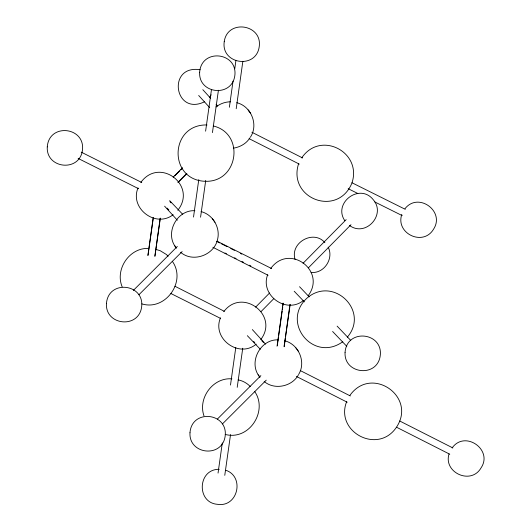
<?xml version="1.0" encoding="UTF-8"?>
<svg xmlns="http://www.w3.org/2000/svg" width="531" height="531" viewBox="0 0 531 531"><rect width="100%" height="100%" fill="white"/><g stroke="black" fill="none" stroke-linecap="round" stroke-linejoin="round"><path stroke-width="0.8" d="M147.883 255.61L153.247 217.352M154.926 255.73L160.209 218.108M193.516 217.066L198.773 179.617M200.565 217.206L205.723 180.401M229.372 107.249L233.036 81.097M234.755 68.838L235.897 60.667M236.202 108.736L242.859 61.257M277.049 346.225L283.103 303.088M284.092 346.371L285.24 338.194M285.466 336.554L286.269 330.833M286.501 329.193L289.481 307.927M289.714 306.294L289.946 304.655M148.03 255.152L153.213 218.493M154.879 256.592L160.296 218.307M205.603 131.17L211.471 89.606M212.44 132.617L218.427 90.237M218.049 473.081L222.31 442.927M230.487 385.075L235.777 347.606M224.772 475.338L230.534 434.59M237.218 387.331L242.747 348.23M277.341 345.296L278.496 337.152M278.729 335.526L279.532 329.824M279.764 328.191L282.18 311.086M282.406 309.46L282.751 307.018M282.983 305.385L283.215 303.759M284.185 346.743L290.185 304.389M449.027 453.992C443.153 472.504 471.103 485.46 481.093 467.811C493.246 449.784 464.884 429.818 452.12 447.938M298.648 163.535C287.205 198.508 337.524 217.743 351.874 183.182C362.58 152.158 320.385 130.102 301.721 157.899M401.781 214.458C395.256 233.481 423.22 246.809 433.581 229.14C445.224 211.331 418.282 191.691 405.014 208.656M138.014 187.947C129.425 208.232 155.683 228.37 173.139 214.703M220.465 317.87C211.73 338.532 238.943 358.697 256.234 344.134M267.624 274.766C259.792 295.322 286.674 314.598 303.672 300.287M346.683 401.536C334.51 432.134 378.988 455.525 397.122 426.207C415.999 396.007 371.275 365.388 349.962 395.316M250.413 137.151C258.75 124.692 251.097 106.087 236.74 102.702M298.575 374.547C306.427 362.122 298.621 344.075 284.563 340.749M211.172 94.83L209.572 97.372M140.848 182.412C159.592 156.565 197.492 185.359 177.819 210.283M223.783 311.684C242.116 287.025 279.445 315.275 260.761 339.555M270.737 268.494C289.076 243.006 326.784 270.657 308.192 295.707M249.922 137.808C246.47 143.543 240.092 147.107 233.607 148.109M298.243 375.205C291.652 386.707 274.341 390.232 264.159 381.47M347.307 337.192C369.669 311.252 333.82 275.808 307.436 297.725C280.182 321.852 313.224 363.051 342.78 341.725M173.159 177.215L182.485 167.776M177.965 182.299L186.706 173.445M255.617 307.137L269.595 292.979M303.048 263.29L346.159 219.642M261 311.631L273.823 298.648M308.438 267.783L350.978 224.706M174.825 175.754L179.505 171.088M180.673 169.92L182.425 168.168M178.111 182.379L186.866 173.63M133.334 290.424L177.347 246.457M138.903 294.758L182.146 251.568M217.445 419.005L260.874 375.623M222.436 423.924L266.257 380.15M216.024 106.963C220.08 103.698 225.35 101.819 230.56 101.806M204.647 101.713C174.287 116.601 166.727 64.404 200.174 69.747M194.857 210.694C176.465 209.738 164.298 233.945 176.319 247.931M278.39 339.86C259.998 338.904 247.824 363.111 259.851 377.09M207.01 124.951C169.88 124.115 168.035 179.073 204.236 181.25C238.399 183.474 245.435 133.513 213.243 125.966M311.086 272.416C324.096 273.87 334.092 258.497 328.171 247.127M231.894 378.842C212.918 377.269 197.705 398.204 203.977 415.873M219.237 469.311C197.638 468.906 196.224 502.711 217.484 504.317C237.954 507.596 244.791 476.811 226.033 470.32M148.746 248.455C129.597 247.333 114.769 269.263 122.163 286.826M238.134 379.857C242.66 380.747 247.054 383.11 250.22 386.502M225.21 434.424C249.172 440.876 268.274 411.021 254.661 391.453M201.037 211.59C212.612 214.424 220.332 227.241 217.697 238.89C214.617 254.946 193.125 263.124 180.633 252.305M156.134 249.504L160.083 250.652L166.402 254.495L168.108 256.274M141.877 303.878C165.413 311.193 186.793 281.403 172.303 261.279M351.973 182.764L405.306 209.34M348.17 188.684L357.801 193.483M374.84 201.972L402.246 215.626M81.25 152.145L141.75 182.485M78.13 158.424L138.657 188.751M217.04 241.18L271.64 268.56M224.991 253.008L226.471 253.745M234.589 257.814L236.069 258.557M241.97 261.511L243.45 262.254M249.351 265.215L250.831 265.951M170.916 293.524L220.372 318.308M251.9 132.252L302.624 157.972M249.132 138.671L299.292 164.106M216.734 241.413L219.681 242.906M221.155 243.649L227.042 246.636M230.726 248.501L234.41 250.366M240.297 253.353L241.771 254.103M212.858 247.273L268.115 275.29M174.945 286.262L224.274 311.272M300.267 370.572L350.334 395.96M399.724 421.003L452.857 447.945M296.391 376.433L347.221 402.213M396.63 427.269L449.764 454.217M349.411 225.416C365.68 237.483 386.143 214.716 373.412 199.902C359.918 182.445 332.685 202.902 344.798 220.664M324.886 242.64C313.516 229.213 289.7 242.793 295.11 259.46M294.201 291.247L304.356 301.88M167.139 208.125L168.831 209.898M247.333 335.685L260.309 349.272M299.537 286.713L309.228 296.875M337.119 326.134L350.745 340.417M332.605 331.477L346.796 346.358M169.648 200.632L182.757 214.385M261.79 340.723L263.502 342.515M202.822 89.679L210.548 98.208M216.064 104.302L217.723 106.127M198.68 95.48L209.672 107.601M169.913 201.627L171.009 202.842M164.617 206.181L177.334 220.212M252.338 329.578L265.54 344.128M253.672 341.446L254.78 342.668M248.096 109.851L249.019 111.105M248.966 111.039L250.692 113.402M174.646 245.641L176.372 247.997M258.172 374.8L259.905 377.163M212.393 218.739L214.989 222.283M295.926 347.905L298.522 351.449M224.228 41.71C220.896 64.278 256.148 69.534 259.228 46.682C262.56 24.114 227.314 18.857 224.228 41.71M47.272 146.908C45.898 169.177 80.904 172.588 82.59 148.866C83.964 126.59 48.958 123.185 47.272 146.908M106.452 303.606C105.085 325.875 140.084 329.286 141.777 305.564C143.144 283.288 108.145 279.883 106.452 303.606M199.649 72.229C198.282 94.505 233.282 97.91 234.974 74.194C236.341 51.919 201.342 48.507 199.649 72.229M189.985 432.765C188.611 455.04 223.611 458.445 225.303 434.73C226.677 412.454 191.671 409.043 189.985 432.765M345.064 352.365C343.69 374.634 378.696 378.045 380.382 354.323C381.756 332.048 346.75 328.643 345.064 352.365"/></g></svg>
